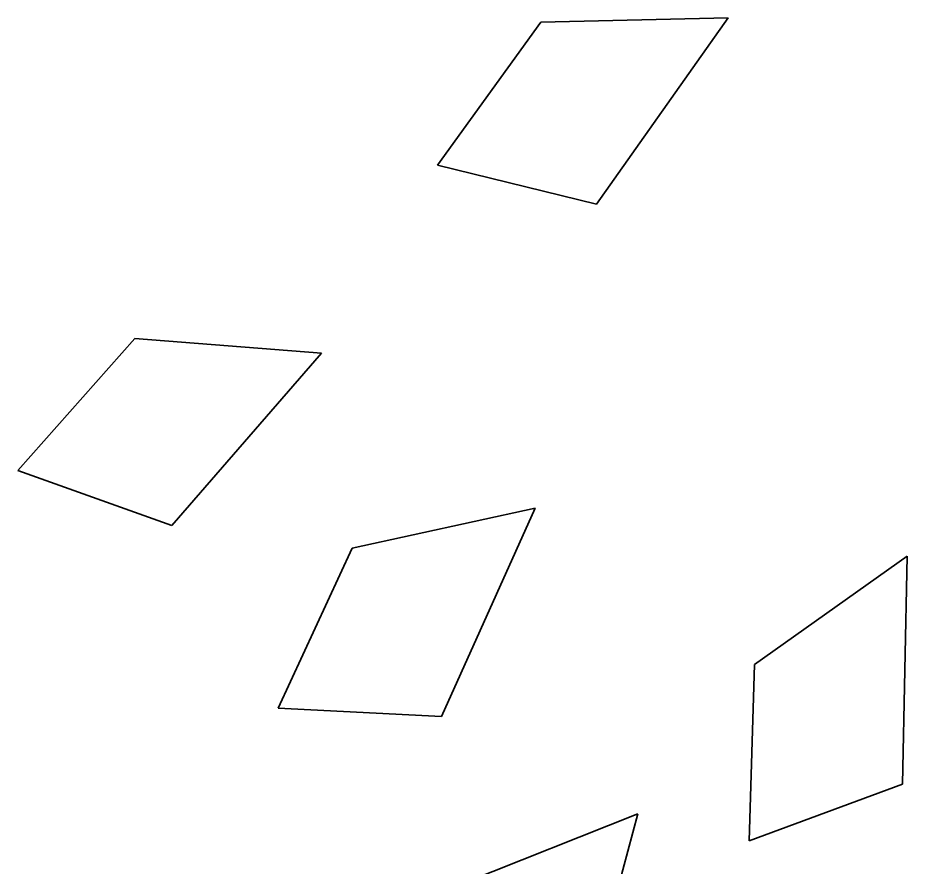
# Model space of a CAD drawing. Header units: millimetres. Extents: x -179928 to 528275, y -469666 to 511935.
# Drawn here: x 236518 to 237112, y 19187 to 19754 of the extents above; entities that cross this region are included whole.
import ezdxf

# ---------------------------------------------------------------- set-up
doc = ezdxf.new("R2010")
doc.units = ezdxf.units.MM
doc.layers.add('ad-Landscape', color=94, linetype='Continuous', lineweight=35)

# ---------------------------------------------------------------- blocks, each defined once
blk = doc.blocks.new('qerfefr')
at = {"layer": 'ad-Landscape', "color": 70, "ltscale": 1.622888}
for p, q in [((260794.60776, 1945719.37379, 129.91352), (260794.69936, 1945719.44803, 129.91352)), ((260794.69936, 1945719.44803, 129.91352), (260794.82086, 1945719.41796, 129.91352)), ((260794.82086, 1945719.41796, 129.91352), (260794.70339, 1945719.32078, 129.91352)), ((260794.70339, 1945719.32078, 129.91352), (260794.60776, 1945719.37379, 129.91352)), ((260794.28352, 1945719.2504, 129.91352), (260794.38216, 1945719.31499, 129.91352)), ((260794.38216, 1945719.31499, 129.91352), (260794.50001, 1945719.27278, 129.91352)), ((260794.50001, 1945719.27278, 129.91352), (260794.3733, 1945719.18799, 129.91352))]:
    blk.add_line(p, q, dxfattribs=at)
at = {"layer": 'ad-Landscape', "color": 104, "ltscale": 1.622888}
for p, q in [((260794.3733, 1945719.18799, 129.91352), (260794.28352, 1945719.2504, 129.91352)), ((260794.40976, 1945719.05148, 129.91352), (260794.48556, 1945719.14178, 129.91352)), ((260794.48556, 1945719.14178, 129.91352), (260794.61057, 1945719.13538, 129.91352)), ((260794.61057, 1945719.13538, 129.91352), (260794.51373, 1945719.01763, 129.91352)), ((260794.51373, 1945719.01763, 129.91352), (260794.40976, 1945719.05148, 129.91352)), ((260794.6902, 1945718.88352, 129.91352), (260794.72455, 1945718.99631, 129.91352)), ((260794.49872, 1945718.90626, 129.91352), (260794.62309, 1945718.92039, 129.91352)), ((260794.62309, 1945718.92039, 129.91352), (260794.54682, 1945718.78838, 129.91352)), ((260794.79912, 1945718.89312, 129.91352), (260794.6902, 1945718.88352, 129.91352))]:
    blk.add_line(p, q, dxfattribs=at)
at = {"layer": 'ad-Landscape', "color": 96, "ltscale": 1.622888}
for p, q in [((260794.72455, 1945718.99631, 129.91352), (260794.84207, 1945719.03941, 129.91352)), ((260794.84207, 1945719.03941, 129.91352), (260794.79912, 1945718.89312, 129.91352))]:
    blk.add_line(p, q, dxfattribs=at)
blk = doc.blocks.new('zw$E387')
at = {"color": 6, "xscale": 999.9541051248865, "yscale": 999.9541051248865, "zscale": 999.9541051248865, "rotation": 15.20137085992778}
blk.add_blockref('qerfefr', (258746960.72, -1945913660.3, 863551.85), dxfattribs=at)

msp = doc.modelspace()

# ---------------------------------------------------------------- block references
at = {"ltscale": 5}
msp.add_blockref('zw$E387', (0, 0), dxfattribs=at)

doc.saveas('drawing.dxf')
